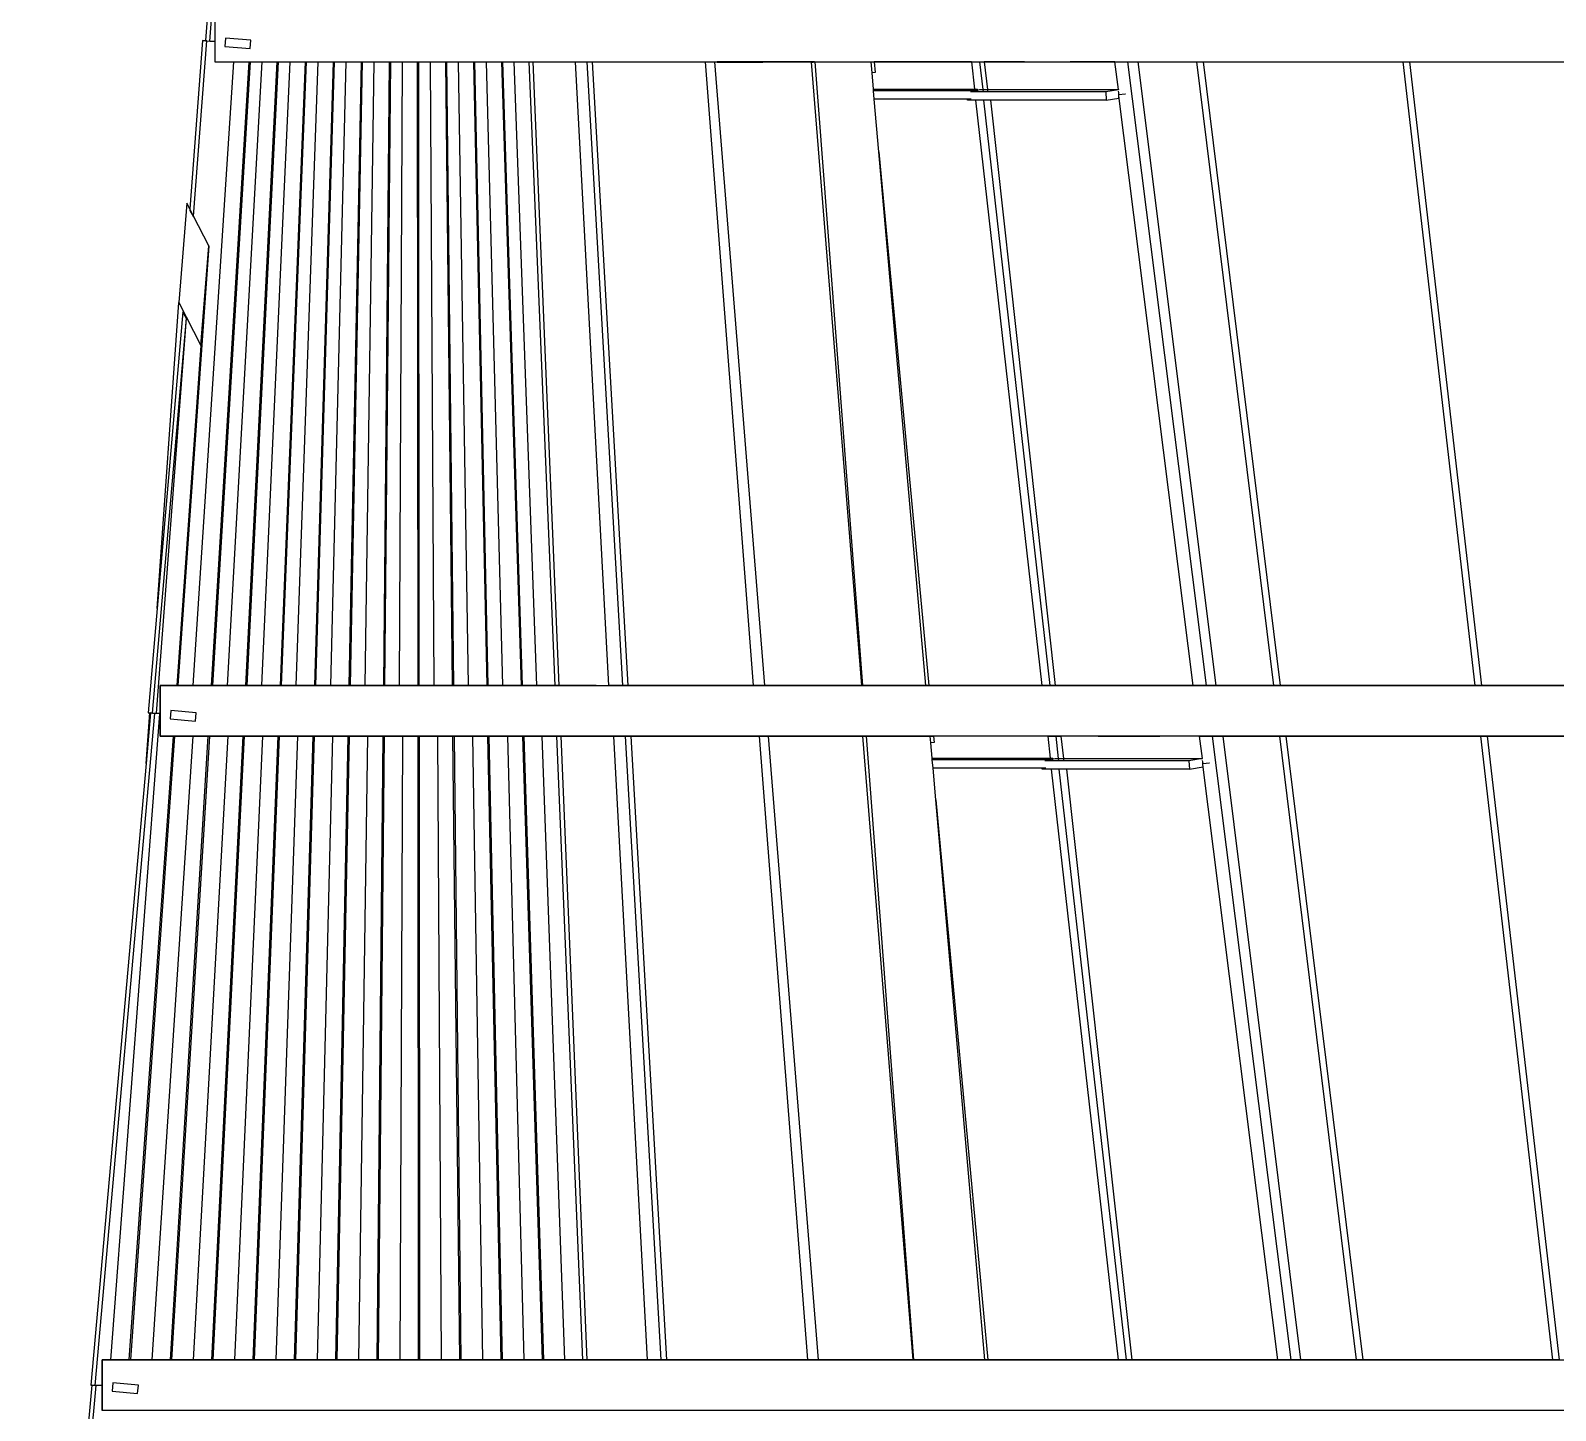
# Model space of a CAD drawing. Header units: millimetres. Extents: x 90964 to 877642, y 656808 to 1438307.
# Drawn here: x 804832 to 813880, y 1253727 to 1261913 of the extents above; entities that cross this region are included whole.
import ezdxf

# ---------------------------------------------------------------- set-up
doc = ezdxf.new("R2010")
doc.units = ezdxf.units.MM
doc.header["$LTSCALE"] = 300
doc.layers.add('ProfileEdges', color=7, linetype='Continuous')
doc.layers.add('SectionCutEdges', color=7, linetype='Continuous')

msp = doc.modelspace()

# ---------------------------------------------------------------- linework, layer by layer
at = {"color": 251}
for p, q in [((805853, 1261853.3), (805870.9, 1261853.1)), ((805895.8, 1261850), (805925.6, 1261850.3)), ((805796.1, 1258026.5), (806039, 1261726.5)), ((806127.7, 1261726.5), (805904, 1258026.5)), ((806134.6, 1261726.5), (805910.9, 1258026.5)), ((806000.4, 1258026.5), (806205.5, 1261726.5)), ((806294.2, 1261726.5), (806108.3, 1258026.5)), ((806301, 1261726.5), (806115.2, 1258026.5)), ((806204.8, 1258026.5), (806372.1, 1261726.5)), ((806460.7, 1261726.5), (806312.6, 1258026.5)), ((806467.5, 1261726.5), (806319.5, 1258026.5)), ((806409.1, 1258026.5), (806538.6, 1261726.5)), ((806627.2, 1261726.5), (806516.9, 1258026.5)), ((806634, 1261726.5), (806523.8, 1258026.5)), ((806613.5, 1258026.5), (806705.2, 1261726.5)), ((806793.7, 1261726.5), (806721.2, 1258026.5)), ((806800.6, 1261726.5), (806728.1, 1258026.5)), ((806817.8, 1258026.5), (806871.7, 1261726.5)), ((806960.2, 1261726.5), (806925.6, 1258026.5)), ((806967.1, 1261726.5), (806932.4, 1258026.5)), ((807022.1, 1258026.5), (807038.2, 1261726.5)), ((807126.8, 1261726.5), (807129.9, 1258026.5)), ((807133.6, 1261726.5), (807136.7, 1258026.5)), ((807226.4, 1258026.5), (807204.8, 1261726.5)), ((807293.3, 1261726.5), (807334.2, 1258026.5)), ((807300.1, 1261726.5), (807341.1, 1258026.5)), ((807430.8, 1258026.5), (807371.3, 1261726.5)), ((807459.8, 1261726.5), (807538.6, 1258026.5)), ((807466.7, 1261726.5), (807545.4, 1258026.5)), ((807635.1, 1258026.5), (807537.8, 1261726.5)), ((807626.4, 1261726.5), (807742.9, 1258026.5)), ((807633.2, 1261726.5), (807749.7, 1258026.5)), ((807836.4, 1258026.5), (807701.3, 1261726.5)), ((807944.7, 1258026.5), (807790.3, 1261726.5)), ((807811.6, 1261726.5), (807965.9, 1258026.5)), ((808262.7, 1258026.5), (808065.1, 1261726.5)), ((808133.3, 1261726.5), (808345.1, 1258026.5)), ((808164.9, 1261726.5), (808376.7, 1258026.5)), ((809121.9, 1258026.5), (808836.9, 1261726.5)), ((809189.1, 1258026.5), (808892.3, 1261726.5)), ((808906.9, 1261724.3), (808922.5, 1261724.4)), ((808922.5, 1261724.4), (809175.8, 1261725.3)), ((809176.6, 1261725.3), (809175.8, 1261725.3)), ((809176.6, 1261725.3), (809475.6, 1261726.4)), ((809465.5, 1261724.2), (809176.6, 1261725.3)), ((809465.5, 1261724.2), (809475.7, 1261725.4)), ((809764.5, 1258026.5), (809465.5, 1261724.2)), ((809475.7, 1261725.4), (809475.6, 1261726.4)), ((809475.6, 1261726.4), (809483.9, 1261726.4)), ((809475.7, 1261725.4), (809484.3, 1261726.3)), ((809485.5, 1261726.5), (809767.6, 1258026.5)), ((809824.6, 1261662.3), (809819, 1261726.5)), ((809843.8, 1261664.3), (809824.6, 1261662.3)), ((809833.2, 1261564.3), (809824.6, 1261662.3)), ((809838, 1261726.5), (809843.8, 1261664.3)), ((810415.2, 1261726.5), (810433.6, 1261564.3)), ((810463.2, 1261726.5), (810481.9, 1261562)), ((810490.9, 1261726.5), (810509.1, 1261562)), ((811286.2, 1261562), (811265.5, 1261726.5)), ((811341, 1261726.5), (811807.4, 1258026.5)), ((811866, 1258026.5), (811404.2, 1261726.5)), ((811750.3, 1261726.5), (812206, 1258026.5)), ((811789.9, 1261726.5), (812245.6, 1258026.5)), ((812973.3, 1261726.5), (813401.4, 1258026.5)), ((813012.9, 1261726.5), (813441, 1258026.5)), ((809833.2, 1261564.3), (810433.6, 1261564.3)), ((809834, 1261555.3), (809833.2, 1261564.3)), ((810426.9, 1261555.3), (809834, 1261555.3)), ((809838.4, 1261505.4), (809834, 1261555.3)), ((810426.9, 1261555.3), (810434.5, 1261556.6)), ((810434.6, 1261555.3), (810426.9, 1261555.3)), ((810433.6, 1261564.3), (810450.1, 1261564.3)), ((810433.6, 1261564.3), (810434.5, 1261556.6)), ((810434.5, 1261556.6), (810450.1, 1261559.4)), ((810434.5, 1261556.6), (810434.6, 1261555.3)), ((810435.2, 1261555.3), (810434.6, 1261555.3)), ((810435.2, 1261555.3), (810435.2, 1261550.1)), ((810450.1, 1261559.4), (810450.1, 1261564.3)), ((810450.1, 1261559.4), (810464.7, 1261562)), ((810450.2, 1261548.5), (810450.1, 1261559.4)), ((810464.7, 1261562), (810481.9, 1261562)), ((810481.9, 1261562), (810483.4, 1261548.5)), ((810481.9, 1261562), (810509.1, 1261562)), ((810509.1, 1261562), (810510.6, 1261548.5)), ((810509.1, 1261562), (811286.2, 1261562)), ((811286.2, 1261561.8), (811211.3, 1261548.5)), ((811286.2, 1261561.8), (811286.2, 1261562)), ((811287, 1261561.9), (811286.2, 1261561.8)), ((811288.4, 1261545), (811287.5, 1261552.1)), ((810390.5, 1261505.4), (809838.4, 1261505.4)), ((809865.8, 1261192.5), (809838.4, 1261505.4)), ((810390.8, 1261498.7), (810390.5, 1261505.4)), ((810412.7, 1261505.4), (810390.5, 1261505.4)), ((810438.6, 1261498.7), (810390.8, 1261498.7)), ((810435.2, 1261548.5), (810408.8, 1261548.5)), ((810435.2, 1261550.1), (810435.4, 1261548.5)), ((810435.2, 1261550.1), (810435.2, 1261548.5)), ((810435.4, 1261548.5), (810435.2, 1261548.5)), ((810450.2, 1261548.5), (810435.4, 1261548.5)), ((810438.6, 1261498.7), (810832.8, 1258026.5)), ((810486, 1261498.7), (810438.6, 1261498.7)), ((810483.4, 1261548.5), (810450.2, 1261548.5)), ((810510.6, 1261548.5), (810483.4, 1261548.5)), ((810486, 1261498.7), (810880.2, 1258026.5)), ((810527.4, 1261498.7), (810486, 1261498.7)), ((811211.3, 1261548.5), (810510.6, 1261548.5)), ((810527.4, 1261498.7), (810912.1, 1258026.5)), ((811213.6, 1261498.7), (810527.4, 1261498.7)), ((811211.3, 1261548.5), (811213.6, 1261498.7)), ((811213.6, 1261498.7), (811289.9, 1261512.2)), ((811289.9, 1261532.6), (811288.4, 1261545)), ((811288.9, 1261532.4), (811288.4, 1261545)), ((811288.9, 1261532.4), (811289.9, 1261532.6)), ((811289.9, 1261532.4), (811288.9, 1261532.3)), ((811288.9, 1261532.3), (811288.9, 1261532.4)), ((811289.3, 1261525), (811288.9, 1261532.3)), ((811730.3, 1258026.5), (811289.3, 1261525)), ((811289.9, 1261512.2), (811289.3, 1261525)), ((811289.9, 1261532.4), (811289.9, 1261532.6)), ((811290, 1261532.3), (811289.9, 1261532.4)), ((811290, 1261532.3), (811327.6, 1261536.3)), ((811327.6, 1261536.3), (811328.8, 1261536.4)), ((809865.8, 1261192.5), (810161.4, 1258026.5)), ((810143.2, 1258026.5), (809865.8, 1261192.5)), ((805890.9, 1260634.5), (805706.6, 1258026.5)), ((805583.1, 1258483.9), (805711.4, 1260298.6)), ((805579.4, 1257863.7), (805757.1, 1260205.7)), ((805842.4, 1260044.3), (805699.8, 1258026.5)), ((805308.4, 1254026.5), (805599.2, 1257860.1)), ((805517.8, 1257565.2), (805539, 1257864.8)), ((805555.5, 1257863.4), (805574.6, 1257863.6)), ((805574.5, 1257862.2), (805569.6, 1257862.2)), ((805599.3, 1257862), (805574.5, 1257862.2)), ((805574.6, 1257863.6), (805579.4, 1257863.7)), ((805599.2, 1257860.1), (805599.2, 1257860.1)), ((805599.2, 1257860.1), (805600.7, 1257859.9)), ((805677.6, 1257726.5), (805416.1, 1254026.5)), ((805685.8, 1257726.5), (805424.3, 1254026.5)), ((805553.6, 1254026.5), (805796.5, 1257726.5)), ((805884.9, 1257726.5), (805661.2, 1254026.5)), ((805893.1, 1257726.5), (805669.4, 1254026.5)), ((805798.8, 1254026.5), (806003.9, 1257726.5)), ((806092.3, 1257726.5), (805906.4, 1254026.5)), ((806100.5, 1257726.5), (805914.6, 1254026.5)), ((806044, 1254026.5), (806211.3, 1257726.5)), ((806299.6, 1257726.5), (806151.5, 1254026.5)), ((806307.8, 1257726.5), (806159.7, 1254026.5)), ((806289.2, 1254026.5), (806418.7, 1257726.5)), ((806507, 1257726.5), (806396.7, 1254026.5)), ((806515.2, 1257726.5), (806404.9, 1254026.5)), ((806534.4, 1254026.5), (806626.1, 1257726.5)), ((806714.4, 1257726.5), (806641.9, 1254026.5)), ((806722.6, 1257726.5), (806650.1, 1254026.5)), ((806779.6, 1254026.5), (806833.5, 1257726.5)), ((806921.7, 1257726.5), (806887.1, 1254026.5)), ((806930, 1257726.5), (806895.3, 1254026.5)), ((807024.8, 1254026.5), (807040.9, 1257726.5)), ((807129.1, 1257726.5), (807132.3, 1254026.5)), ((807137.3, 1257726.5), (807140.5, 1254026.5)), ((807270, 1254026.5), (807248.3, 1257726.5)), ((807336.5, 1257726.5), (807377.5, 1254026.5)), ((807344.7, 1257726.5), (807385.7, 1254026.5)), ((807515.2, 1254026.5), (807455.7, 1257726.5)), ((807544, 1257726.5), (807622.7, 1254026.5)), ((807552.2, 1257726.5), (807630.9, 1254026.5)), ((807760.4, 1254026.5), (807663.1, 1257726.5)), ((807751.4, 1257726.5), (807867.9, 1254026.5)), ((807759.6, 1257726.5), (807876.1, 1254026.5)), ((808001.8, 1254026.5), (807866.8, 1257726.5)), ((808109.8, 1254026.5), (807955.5, 1257726.5)), ((807978.7, 1257726.5), (808133.1, 1254026.5)), ((808491.9, 1254026.5), (808292.9, 1257726.5)), ((808360, 1257726.5), (808571.8, 1254026.5)), ((808392.9, 1257726.5), (808604.7, 1254026.5)), ((809443, 1254026.5), (809156.6, 1257726.5)), ((809506.7, 1254026.5), (809209.9, 1257726.5)), ((810068.3, 1254026.5), (809769.4, 1257726.5)), ((809789.3, 1257726.5), (810071.2, 1254026.5)), ((810173.5, 1257686.5), (810170, 1257726.5)), ((810192.9, 1257688.5), (810173.5, 1257686.5)), ((810181.5, 1257596.2), (810173.5, 1257686.5)), ((810189.4, 1257726.5), (810192.9, 1257688.5)), ((810866.9, 1257726.5), (810881.7, 1257596.2)), ((810914.3, 1257726.5), (810929.3, 1257593.9)), ((810945.3, 1257726.5), (810960, 1257593.9)), ((811784.8, 1257593.9), (811768.1, 1257726.5)), ((811842.7, 1257726.5), (812309.1, 1254026.5)), ((812369.8, 1254026.5), (811908.1, 1257726.5)), ((812241.8, 1257726.5), (812697.6, 1254026.5)), ((812280.5, 1257726.5), (812736.3, 1254026.5)), ((813434.9, 1257726.5), (813863, 1254026.5)), ((813473.7, 1257726.5), (813901.8, 1254026.5)), ((810181.5, 1257596.2), (810881.7, 1257596.2)), ((810182.3, 1257586.6), (810181.5, 1257596.2)), ((810870, 1257586.6), (810182.3, 1257586.6)), ((810186.7, 1257536.7), (810182.3, 1257586.6)), ((810877.3, 1257579.9), (810850.9, 1257579.9)), ((810870, 1257586.6), (810882.5, 1257588.8)), ((810877.2, 1257586.6), (810870, 1257586.6)), ((810877.2, 1257586.6), (810877.3, 1257579.9)), ((810883.5, 1257579.9), (810877.3, 1257579.9)), ((810881.7, 1257596.2), (810897.7, 1257596.2)), ((810881.7, 1257596.2), (810882.5, 1257588.8)), ((810882.5, 1257588.8), (810897.8, 1257591.4)), ((810882.5, 1257588.8), (810883.5, 1257579.9)), ((810897.9, 1257579.9), (810883.5, 1257579.9)), ((810897.8, 1257591.4), (810897.7, 1257596.2)), ((810897.8, 1257591.4), (810912.2, 1257593.9)), ((810897.9, 1257579.9), (810897.8, 1257591.4)), ((810930.9, 1257579.9), (810897.9, 1257579.9)), ((810912.2, 1257593.9), (810929.3, 1257593.9)), ((810929.3, 1257593.9), (810930.9, 1257579.9)), ((810929.3, 1257593.9), (810960, 1257593.9)), ((810961.6, 1257579.9), (810930.9, 1257579.9)), ((810960, 1257593.9), (810961.6, 1257579.9)), ((810960, 1257593.9), (811784.8, 1257593.9)), ((811705.1, 1257579.9), (810961.6, 1257579.9)), ((811784.8, 1257593.7), (811705.1, 1257579.9)), ((811705.1, 1257579.9), (811707.7, 1257530.1)), ((811784.8, 1257593.7), (811784.8, 1257593.9)), ((811785.7, 1257593.8), (811784.8, 1257593.7)), ((811787.2, 1257575.3), (811786.3, 1257582.2)), ((811788.5, 1257564.6), (811787.2, 1257575.3)), ((811787.7, 1257564.5), (811787.2, 1257575.3)), ((810833.3, 1257536.7), (810186.7, 1257536.7)), ((810203.2, 1257348.3), (810186.7, 1257536.7)), ((810833.6, 1257530.1), (810833.3, 1257536.7)), ((810855, 1257536.7), (810833.3, 1257536.7)), ((810887.2, 1257530.1), (810833.6, 1257530.1)), ((810887.2, 1257530.1), (811284.9, 1254026.5)), ((810934, 1257530.1), (810887.2, 1257530.1)), ((810934, 1257530.1), (811331.7, 1254026.5)), ((810978.1, 1257530.1), (810934, 1257530.1)), ((810978.1, 1257530.1), (811366.4, 1254026.5)), ((811707.7, 1257530.1), (810978.1, 1257530.1)), ((811707.7, 1257530.1), (811788.8, 1257544.2)), ((811787.7, 1257564.5), (811788.5, 1257564.6)), ((811788.5, 1257564.5), (811787.7, 1257564.4)), ((811787.7, 1257564.4), (811787.7, 1257564.5)), ((811788, 1257558.6), (811787.7, 1257564.4)), ((812233.3, 1254026.5), (811788, 1257558.6)), ((811788.8, 1257544.2), (811788, 1257558.6)), ((811788.5, 1257564.4), (811825.9, 1257568.3)), ((811788.5, 1257564.5), (811788.5, 1257564.6)), ((811788.5, 1257564.4), (811788.5, 1257564.5)), ((811825.9, 1257568.3), (811826.9, 1257568.4)), ((810203.2, 1257348.3), (810512.8, 1254026.5)), ((810494.5, 1254026.5), (810203.2, 1257348.3)), ((805256.6, 1253874.3), (805220.9, 1253874.5))]:
    msp.add_line(p, q, dxfattribs=at)
at = {"layer": 'ProfileEdges'}
for points in [[(846388.1, 1262026.5), (805925.6, 1262026.5), (805925.6, 1261726.5), (846388.1, 1261726.5)], [(805600.7, 1258026.5), (822792.2, 1258026.5), (822792.2, 1257726.5), (805600.7, 1257726.5)], [(805256.6, 1254026.5), (822792.2, 1254026.5), (822792.2, 1253726.5), (805256.6, 1253726.5)]]:
    msp.add_lwpolyline(points, close=True, dxfattribs=at)
at = {"layer": 'SectionCutEdges', "color": 251}
for p, q in [((806163.9, 1265841), (805870.9, 1261853.1)), ((805895.8, 1261850), (806189, 1265839.1)), ((805925.6, 1262026.5), (805925.6, 1261850.3)), ((805853, 1261853.3), (805777.3, 1260854.9)), ((805799.3, 1260812.2), (805878.1, 1261851.3)), ((805870.8, 1261851.9), (805853, 1261853.3)), ((805870.9, 1261853.1), (805870.8, 1261851.9)), ((805878.1, 1261851.4), (805870.8, 1261851.9)), ((805870.8, 1261851.9), (805870.8, 1261851.8)), ((805870.8, 1261851.8), (805878.1, 1261851.3)), ((805878.1, 1261851.3), (805878.1, 1261851.4)), ((805878.1, 1261851.3), (805895.8, 1261850)), ((805925.6, 1261850.3), (805925.6, 1261726.5)), ((805988.8, 1261867.9), (805984.8, 1261818)), ((806139.2, 1261856), (805988.8, 1261867.9)), ((806135.2, 1261806.2), (806139.2, 1261856)), ((805984.8, 1261818), (806135.2, 1261806.2)), ((805925.6, 1261726.5), (806039, 1261726.5)), ((806039, 1261726.5), (806074.5, 1261726.5)), ((806074.5, 1261726.5), (806127.7, 1261726.5)), ((806127.7, 1261726.5), (806134.6, 1261726.5)), ((806134.6, 1261726.5), (806205.5, 1261726.5)), ((806205.5, 1261726.5), (806237.9, 1261726.5)), ((806237.9, 1261726.5), (806294.2, 1261726.5)), ((806294.2, 1261726.5), (806301, 1261726.5)), ((806301, 1261726.5), (806372.1, 1261726.5)), ((806372.1, 1261726.5), (806401.3, 1261726.5)), ((806401.3, 1261726.5), (806460.7, 1261726.5)), ((806460.7, 1261726.5), (806467.5, 1261726.5)), ((806467.5, 1261726.5), (806538.6, 1261726.5)), ((806538.6, 1261726.5), (806564.8, 1261726.5)), ((806564.8, 1261726.5), (806627.2, 1261726.5)), ((806627.2, 1261726.5), (806634, 1261726.5)), ((806634, 1261726.5), (806705.2, 1261726.5)), ((806705.2, 1261726.5), (806728.2, 1261726.5)), ((806728.2, 1261726.5), (806793.7, 1261726.5)), ((806793.7, 1261726.5), (806800.6, 1261726.5)), ((806800.6, 1261726.5), (806871.7, 1261726.5)), ((806871.7, 1261726.5), (806891.6, 1261726.5)), ((806891.6, 1261726.5), (806960.2, 1261726.5)), ((806960.2, 1261726.5), (806967.1, 1261726.5)), ((806967.1, 1261726.5), (807038.2, 1261726.5)), ((807038.2, 1261726.5), (807055, 1261726.5)), ((807055, 1261726.5), (807126.8, 1261726.5)), ((807126.8, 1261726.5), (807133.6, 1261726.5)), ((807133.6, 1261726.5), (807204.8, 1261726.5)), ((807204.8, 1261726.5), (807218.4, 1261726.5)), ((807218.4, 1261726.5), (807293.3, 1261726.5)), ((807293.3, 1261726.5), (807300.1, 1261726.5)), ((807300.1, 1261726.5), (807371.3, 1261726.5)), ((807371.3, 1261726.5), (807381.9, 1261726.5)), ((807381.9, 1261726.5), (807459.8, 1261726.5)), ((807459.8, 1261726.5), (807466.7, 1261726.5)), ((807466.7, 1261726.5), (807537.8, 1261726.5)), ((807537.8, 1261726.5), (807545.3, 1261726.5)), ((807545.3, 1261726.5), (807626.4, 1261726.5)), ((807626.4, 1261726.5), (807633.2, 1261726.5)), ((807633.2, 1261726.5), (807701.3, 1261726.5)), ((807701.3, 1261726.5), (807706, 1261726.5)), ((807706, 1261726.5), (807790.3, 1261726.5)), ((807790.3, 1261726.5), (807794.9, 1261726.5)), ((807794.9, 1261726.5), (807811.6, 1261726.5)), ((807811.6, 1261726.5), (808037.3, 1261726.5)), ((808037.3, 1261726.5), (808065.1, 1261726.5)), ((808065.1, 1261726.5), (808075.4, 1261726.5)), ((808075.4, 1261726.5), (808133.3, 1261726.5)), ((808133.3, 1261726.5), (808164.9, 1261726.5)), ((808164.9, 1261726.5), (808193.7, 1261726.5)), ((808193.7, 1261726.5), (808780.8, 1261726.5)), ((808780.8, 1261726.5), (808836.9, 1261726.5)), ((808836.9, 1261726.5), (808845, 1261726.5)), ((808845, 1261726.5), (808892.3, 1261726.5)), ((808892.3, 1261726.5), (808898.2, 1261726.5)), ((808898.2, 1261726.5), (808906.7, 1261726.5)), ((809483.9, 1261726.5), (808906.7, 1261726.5)), ((809483.9, 1261726.5), (809485.5, 1261726.5)), ((809485.5, 1261726.5), (809700.4, 1261726.5)), ((809700.4, 1261726.5), (809819, 1261726.5)), ((809819, 1261726.5), (809838, 1261726.5)), ((810415.2, 1261726.5), (809838, 1261726.5)), ((810415.2, 1261726.5), (810463.2, 1261726.5)), ((810463.2, 1261726.5), (810477.5, 1261726.5)), ((810477.5, 1261726.5), (810490.9, 1261726.5)), ((810730.3, 1261726.5), (810490.9, 1261726.5)), ((810730.3, 1261726.5), (811000.4, 1261726.5)), ((811265.5, 1261726.5), (811000.4, 1261726.5)), ((811265.5, 1261726.5), (811304.9, 1261726.5)), ((811304.9, 1261726.5), (811341, 1261726.5)), ((811341, 1261726.5), (811368.3, 1261726.5)), ((811368.3, 1261726.5), (811404.2, 1261726.5)), ((811404.2, 1261726.5), (811750.3, 1261726.5)), ((811750.3, 1261726.5), (811789.9, 1261726.5)), ((811789.9, 1261726.5), (811818.4, 1261726.5)), ((811818.4, 1261726.5), (811858.1, 1261726.5)), ((811858.1, 1261726.5), (812973.3, 1261726.5)), ((812973.3, 1261726.5), (813012.9, 1261726.5)), ((813012.9, 1261726.5), (813043.3, 1261726.5)), ((813043.3, 1261726.5), (813081, 1261726.5)), ((813081, 1261726.5), (814196.4, 1261726.5)), ((805759.9, 1260888.7), (805711.4, 1260298.6)), ((805777.3, 1260854.9), (805759.9, 1260888.7)), ((805777.3, 1260854.6), (805776.6, 1260845.6)), ((805776.6, 1260845.6), (805799, 1260807.2)), ((805777.3, 1260854.6), (805777.3, 1260854.9)), ((805799.3, 1260812.2), (805777.3, 1260854.9)), ((805799, 1260807.2), (805799.3, 1260811.9)), ((805799.3, 1260811.9), (805799.3, 1260812.2)), ((805890.9, 1260634.5), (805799.3, 1260812.2)), ((805842.4, 1260044.3), (805890.9, 1260634.5)), ((805711.4, 1260298.6), (805842.4, 1260044.3)), ((805554.8, 1257863.5), (805757.1, 1260205.7)), ((805735.1, 1260243.9), (805583.1, 1258483.9)), ((805757.1, 1260205.7), (805735.1, 1260243.9)), ((805583.1, 1258483.9), (805529.7, 1257865.6)), ((805625.3, 1258026.5), (805600.7, 1258026.5)), ((805600.7, 1258026.5), (805600.7, 1257859.9)), ((805699.8, 1258026.5), (805625.3, 1258026.5)), ((805706.6, 1258026.5), (805699.8, 1258026.5)), ((805796.1, 1258026.5), (805706.6, 1258026.5)), ((805829.6, 1258026.5), (805796.1, 1258026.5)), ((805904, 1258026.5), (805829.6, 1258026.5)), ((805910.9, 1258026.5), (805904, 1258026.5)), ((806000.4, 1258026.5), (805910.9, 1258026.5)), ((806034, 1258026.5), (806000.4, 1258026.5)), ((806108.3, 1258026.5), (806034, 1258026.5)), ((806115.2, 1258026.5), (806108.3, 1258026.5)), ((806204.8, 1258026.5), (806115.2, 1258026.5)), ((806238.3, 1258026.5), (806204.8, 1258026.5)), ((806312.6, 1258026.5), (806238.3, 1258026.5)), ((806319.5, 1258026.5), (806312.6, 1258026.5)), ((806409.1, 1258026.5), (806319.5, 1258026.5)), ((806442.6, 1258026.5), (806409.1, 1258026.5)), ((806516.9, 1258026.5), (806442.6, 1258026.5)), ((806523.8, 1258026.5), (806516.9, 1258026.5)), ((806613.5, 1258026.5), (806523.8, 1258026.5)), ((806647, 1258026.5), (806613.5, 1258026.5)), ((806721.2, 1258026.5), (806647, 1258026.5)), ((806728.1, 1258026.5), (806721.2, 1258026.5)), ((806817.8, 1258026.5), (806728.1, 1258026.5)), ((806851.3, 1258026.5), (806817.8, 1258026.5)), ((806925.6, 1258026.5), (806851.3, 1258026.5)), ((806932.4, 1258026.5), (806925.6, 1258026.5)), ((807022.1, 1258026.5), (806932.4, 1258026.5)), ((807055.6, 1258026.5), (807022.1, 1258026.5)), ((807129.9, 1258026.5), (807055.6, 1258026.5)), ((807136.7, 1258026.5), (807129.9, 1258026.5)), ((807226.4, 1258026.5), (807136.7, 1258026.5)), ((807260, 1258026.5), (807226.4, 1258026.5)), ((807334.2, 1258026.5), (807260, 1258026.5)), ((807341.1, 1258026.5), (807334.2, 1258026.5)), ((807430.8, 1258026.5), (807341.1, 1258026.5)), ((807464.3, 1258026.5), (807430.8, 1258026.5)), ((807538.6, 1258026.5), (807464.3, 1258026.5)), ((807545.4, 1258026.5), (807538.6, 1258026.5)), ((807635.1, 1258026.5), (807545.4, 1258026.5)), ((807668.6, 1258026.5), (807635.1, 1258026.5)), ((807742.9, 1258026.5), (807668.6, 1258026.5)), ((807749.7, 1258026.5), (807742.9, 1258026.5)), ((807836.4, 1258026.5), (807749.7, 1258026.5)), ((807869.6, 1258026.5), (807836.4, 1258026.5)), ((807944.7, 1258026.5), (807869.6, 1258026.5)), ((807949.2, 1258026.5), (807944.7, 1258026.5)), ((807965.9, 1258026.5), (807949.2, 1258026.5)), ((808187.9, 1258026.5), (807965.9, 1258026.5)), ((808187.9, 1258026.5), (808262.7, 1258026.5)), ((808288, 1258026.5), (808262.7, 1258026.5)), ((808345.1, 1258026.5), (808288, 1258026.5)), ((808376.7, 1258026.5), (808345.1, 1258026.5)), ((809042.6, 1258026.5), (808376.7, 1258026.5)), ((809121.9, 1258026.5), (809042.6, 1258026.5)), ((809135.8, 1258026.5), (809121.9, 1258026.5)), ((809189.1, 1258026.5), (809135.8, 1258026.5)), ((809202.7, 1258026.5), (809189.1, 1258026.5)), ((809764.5, 1258026.5), (809202.7, 1258026.5)), ((809765.5, 1258026.5), (809764.5, 1258026.5)), ((809767.6, 1258026.5), (809765.5, 1258026.5)), ((810143.2, 1258026.5), (809767.6, 1258026.5)), ((810161.4, 1258026.5), (810143.2, 1258026.5)), ((810699.1, 1258026.5), (810161.4, 1258026.5)), ((810832.8, 1258026.5), (810699.1, 1258026.5)), ((810880.2, 1258026.5), (810832.8, 1258026.5)), ((810905, 1258026.5), (810880.2, 1258026.5)), ((810912.1, 1258026.5), (810905, 1258026.5)), ((810960.3, 1258026.5), (810912.1, 1258026.5)), ((811704.9, 1258026.5), (810960.3, 1258026.5)), ((811730.3, 1258026.5), (811704.9, 1258026.5)), ((811770, 1258026.5), (811730.3, 1258026.5)), ((811807.4, 1258026.5), (811770, 1258026.5)), ((811852.9, 1258026.5), (811807.4, 1258026.5)), ((811866, 1258026.5), (811852.9, 1258026.5)), ((812206, 1258026.5), (811866, 1258026.5)), ((812245.6, 1258026.5), (812206, 1258026.5)), ((812292.4, 1258026.5), (812245.6, 1258026.5)), ((812301.9, 1258026.5), (812292.4, 1258026.5)), ((813401.4, 1258026.5), (812301.9, 1258026.5)), ((813441, 1258026.5), (813401.4, 1258026.5)), ((813487.6, 1258026.5), (813441, 1258026.5)), ((813497.1, 1258026.5), (813487.6, 1258026.5)), ((814596.8, 1258026.5), (813497.1, 1258026.5)), ((805215.7, 1253875), (805569.6, 1257862.2)), ((805544.4, 1257864.3), (805517.8, 1257565.2)), ((805529.7, 1257865.6), (805539, 1257864.8)), ((805539, 1257864.8), (805544.4, 1257864.3)), ((805544.4, 1257864.4), (805544.4, 1257864.3)), ((805554.8, 1257863.5), (805544.4, 1257864.4)), ((805544.4, 1257864.3), (805554.8, 1257863.4)), ((805554.8, 1257863.4), (805554.8, 1257863.5)), ((805555.5, 1257863.4), (805554.8, 1257863.5)), ((805569.6, 1257862.2), (805555.5, 1257863.4)), ((805600.7, 1257859.9), (805600.7, 1257726.5)), ((805664.5, 1257878.8), (805659.9, 1257829)), ((805815.3, 1257865), (805664.5, 1257878.8)), ((805810.7, 1257815.3), (805815.3, 1257865)), ((805659.9, 1257829), (805810.7, 1257815.3)), ((805600.7, 1257726.5), (805628.2, 1257726.5)), ((805628.2, 1257726.5), (805677.6, 1257726.5)), ((805677.6, 1257726.5), (805685.8, 1257726.5)), ((805685.8, 1257726.5), (805796.5, 1257726.5)), ((805796.5, 1257726.5), (805832.5, 1257726.5)), ((805832.5, 1257726.5), (805884.9, 1257726.5)), ((805884.9, 1257726.5), (805893.1, 1257726.5)), ((805893.1, 1257726.5), (806003.9, 1257726.5)), ((806003.9, 1257726.5), (806036.8, 1257726.5)), ((806036.8, 1257726.5), (806092.3, 1257726.5)), ((806092.3, 1257726.5), (806100.5, 1257726.5)), ((806100.5, 1257726.5), (806211.3, 1257726.5)), ((806211.3, 1257726.5), (806241.1, 1257726.5)), ((806241.1, 1257726.5), (806299.6, 1257726.5)), ((806299.6, 1257726.5), (806307.8, 1257726.5)), ((806307.8, 1257726.5), (806418.7, 1257726.5)), ((806418.7, 1257726.5), (806445.4, 1257726.5)), ((806445.4, 1257726.5), (806507, 1257726.5)), ((806507, 1257726.5), (806515.2, 1257726.5)), ((806515.2, 1257726.5), (806626.1, 1257726.5)), ((806626.1, 1257726.5), (806649.6, 1257726.5)), ((806649.6, 1257726.5), (806714.4, 1257726.5)), ((806714.4, 1257726.5), (806722.6, 1257726.5)), ((806722.6, 1257726.5), (806833.5, 1257726.5)), ((806833.5, 1257726.5), (806853.9, 1257726.5)), ((806853.9, 1257726.5), (806921.7, 1257726.5)), ((806921.7, 1257726.5), (806930, 1257726.5)), ((806930, 1257726.5), (807040.9, 1257726.5)), ((807040.9, 1257726.5), (807058.2, 1257726.5)), ((807058.2, 1257726.5), (807129.1, 1257726.5)), ((807129.1, 1257726.5), (807137.3, 1257726.5)), ((807137.3, 1257726.5), (807248.3, 1257726.5)), ((807248.3, 1257726.5), (807262.5, 1257726.5)), ((807262.5, 1257726.5), (807336.5, 1257726.5)), ((807336.5, 1257726.5), (807344.7, 1257726.5)), ((807344.7, 1257726.5), (807455.7, 1257726.5)), ((807455.7, 1257726.5), (807466.8, 1257726.5)), ((807466.8, 1257726.5), (807544, 1257726.5)), ((807544, 1257726.5), (807552.2, 1257726.5)), ((807552.2, 1257726.5), (807663.1, 1257726.5)), ((807663.1, 1257726.5), (807671.1, 1257726.5)), ((807671.1, 1257726.5), (807751.4, 1257726.5)), ((807751.4, 1257726.5), (807759.6, 1257726.5)), ((807759.6, 1257726.5), (807866.8, 1257726.5)), ((807866.8, 1257726.5), (807872, 1257726.5)), ((807872, 1257726.5), (807955.5, 1257726.5)), ((807955.5, 1257726.5), (807961, 1257726.5)), ((807961, 1257726.5), (807978.7, 1257726.5)), ((807978.7, 1257726.5), (808259.2, 1257726.5)), ((808259.2, 1257726.5), (808292.9, 1257726.5)), ((808292.9, 1257726.5), (808304.5, 1257726.5)), ((808304.5, 1257726.5), (808360, 1257726.5)), ((808360, 1257726.5), (808392.9, 1257726.5)), ((808392.9, 1257726.5), (808429.1, 1257726.5)), ((808429.1, 1257726.5), (809091.9, 1257726.5)), ((809091.9, 1257726.5), (809156.6, 1257726.5)), ((809156.6, 1257726.5), (809165.4, 1257726.5)), ((809165.4, 1257726.5), (809209.9, 1257726.5)), ((809209.9, 1257726.5), (809216.2, 1257726.5)), ((809216.2, 1257726.5), (809240.4, 1257726.5)), ((809240.4, 1257726.5), (809769.4, 1257726.5)), ((809769.4, 1257726.5), (809788.3, 1257726.5)), ((809788.3, 1257726.5), (809789.3, 1257726.5)), ((809789.3, 1257726.5), (810099.7, 1257726.5)), ((810099.7, 1257726.5), (810170, 1257726.5)), ((810170, 1257726.5), (810189.4, 1257726.5)), ((810866.9, 1257726.5), (810189.4, 1257726.5)), ((810866.9, 1257726.5), (810914.3, 1257726.5)), ((810914.3, 1257726.5), (810929.9, 1257726.5)), ((810929.9, 1257726.5), (810945.3, 1257726.5)), ((811167.3, 1257726.5), (810945.3, 1257726.5)), ((811167.3, 1257726.5), (811533, 1257726.5)), ((811768.1, 1257726.5), (811533, 1257726.5)), ((811768.1, 1257726.5), (811807, 1257726.5)), ((811807, 1257726.5), (811842.7, 1257726.5)), ((811842.7, 1257726.5), (811870.6, 1257726.5)), ((811870.6, 1257726.5), (811908.1, 1257726.5)), ((811908.1, 1257726.5), (812241.8, 1257726.5)), ((812241.8, 1257726.5), (812280.5, 1257726.5)), ((812280.5, 1257726.5), (812309.6, 1257726.5)), ((812309.6, 1257726.5), (812351.1, 1257726.5)), ((812351.1, 1257726.5), (813434.9, 1257726.5)), ((813434.9, 1257726.5), (813473.7, 1257726.5)), ((813473.7, 1257726.5), (813504.7, 1257726.5)), ((813504.7, 1257726.5), (813544.1, 1257726.5)), ((813544.1, 1257726.5), (814628.1, 1257726.5)), ((805517.8, 1257565.2), (805190.5, 1253877.1)), ((805308.4, 1254026.5), (805256.6, 1254026.5)), ((805256.6, 1254026.5), (805256.6, 1253875.3)), ((805341.9, 1254026.5), (805308.4, 1254026.5)), ((805416.1, 1254026.5), (805341.9, 1254026.5)), ((805424.3, 1254026.5), (805416.1, 1254026.5)), ((805553.6, 1254026.5), (805424.3, 1254026.5)), ((805587.1, 1254026.5), (805553.6, 1254026.5)), ((805661.2, 1254026.5), (805587.1, 1254026.5)), ((805669.4, 1254026.5), (805661.2, 1254026.5)), ((805798.8, 1254026.5), (805669.4, 1254026.5)), ((805832.3, 1254026.5), (805798.8, 1254026.5)), ((805906.4, 1254026.5), (805832.3, 1254026.5)), ((805914.6, 1254026.5), (805906.4, 1254026.5)), ((806044, 1254026.5), (805914.6, 1254026.5)), ((806077.5, 1254026.5), (806044, 1254026.5)), ((806151.5, 1254026.5), (806077.5, 1254026.5)), ((806159.7, 1254026.5), (806151.5, 1254026.5)), ((806289.2, 1254026.5), (806159.7, 1254026.5)), ((806322.7, 1254026.5), (806289.2, 1254026.5)), ((806396.7, 1254026.5), (806322.7, 1254026.5)), ((806404.9, 1254026.5), (806396.7, 1254026.5)), ((806534.4, 1254026.5), (806404.9, 1254026.5)), ((806567.9, 1254026.5), (806534.4, 1254026.5)), ((806641.9, 1254026.5), (806567.9, 1254026.5)), ((806650.1, 1254026.5), (806641.9, 1254026.5)), ((806779.6, 1254026.5), (806650.1, 1254026.5)), ((806813.1, 1254026.5), (806779.6, 1254026.5)), ((806887.1, 1254026.5), (806813.1, 1254026.5)), ((806895.3, 1254026.5), (806887.1, 1254026.5)), ((807024.8, 1254026.5), (806895.3, 1254026.5)), ((807058.3, 1254026.5), (807024.8, 1254026.5)), ((807132.3, 1254026.5), (807058.3, 1254026.5)), ((807140.5, 1254026.5), (807132.3, 1254026.5)), ((807270, 1254026.5), (807140.5, 1254026.5)), ((807303.5, 1254026.5), (807270, 1254026.5)), ((807377.5, 1254026.5), (807303.5, 1254026.5)), ((807385.7, 1254026.5), (807377.5, 1254026.5)), ((807515.2, 1254026.5), (807385.7, 1254026.5)), ((807548.7, 1254026.5), (807515.2, 1254026.5)), ((807622.7, 1254026.5), (807548.7, 1254026.5)), ((807630.9, 1254026.5), (807622.7, 1254026.5)), ((807760.4, 1254026.5), (807630.9, 1254026.5)), ((807793.9, 1254026.5), (807760.4, 1254026.5)), ((807867.9, 1254026.5), (807793.9, 1254026.5)), ((807876.1, 1254026.5), (807867.9, 1254026.5)), ((808001.8, 1254026.5), (807876.1, 1254026.5)), ((808035, 1254026.5), (808001.8, 1254026.5)), ((808109.8, 1254026.5), (808035, 1254026.5)), ((808115.4, 1254026.5), (808109.8, 1254026.5)), ((808133.1, 1254026.5), (808115.4, 1254026.5)), ((808401.1, 1254026.5), (808133.1, 1254026.5)), ((808491.9, 1254026.5), (808401.1, 1254026.5)), ((808517.3, 1254026.5), (808491.9, 1254026.5)), ((808571.8, 1254026.5), (808517.3, 1254026.5)), ((808604.7, 1254026.5), (808571.8, 1254026.5)), ((809341.8, 1254026.5), (808604.7, 1254026.5)), ((809443, 1254026.5), (809341.8, 1254026.5)), ((809456.9, 1254026.5), (809443, 1254026.5)), ((809506.7, 1254026.5), (809456.9, 1254026.5)), ((809521, 1254026.5), (809506.7, 1254026.5)), ((810068.3, 1254026.5), (809521, 1254026.5)), ((810069.4, 1254026.5), (810068.3, 1254026.5)), ((810071.2, 1254026.5), (810069.4, 1254026.5)), ((810494.5, 1254026.5), (810071.2, 1254026.5)), ((810512.8, 1254026.5), (810494.5, 1254026.5)), ((810516.1, 1254026.5), (810512.8, 1254026.5)), ((811132.4, 1254026.5), (810516.1, 1254026.5)), ((811284.9, 1254026.5), (811132.4, 1254026.5)), ((811331.7, 1254026.5), (811284.9, 1254026.5)), ((811359.3, 1254026.5), (811331.7, 1254026.5)), ((811366.4, 1254026.5), (811359.3, 1254026.5)), ((811418.5, 1254026.5), (811366.4, 1254026.5)), ((812192.2, 1254026.5), (811418.5, 1254026.5)), ((812233.3, 1254026.5), (812192.2, 1254026.5)), ((812272.3, 1254026.5), (812233.3, 1254026.5)), ((812309.1, 1254026.5), (812272.3, 1254026.5)), ((812356.2, 1254026.5), (812309.1, 1254026.5)), ((812369.8, 1254026.5), (812356.2, 1254026.5)), ((812697.6, 1254026.5), (812369.8, 1254026.5)), ((812736.3, 1254026.5), (812697.6, 1254026.5)), ((812784.6, 1254026.5), (812736.3, 1254026.5)), ((812794.4, 1254026.5), (812784.6, 1254026.5)), ((813863, 1254026.5), (812794.4, 1254026.5)), ((813901.8, 1254026.5), (813863, 1254026.5)), ((805195.6, 1253876.7), (804831.9, 1249889.1)), ((804857.2, 1249886.4), (805220.9, 1253874.5)), ((805190.5, 1253877.1), (805195.6, 1253876.7)), ((805195.6, 1253876.8), (805195.6, 1253876.7)), ((805215.6, 1253875), (805195.6, 1253876.8)), ((805195.6, 1253876.7), (805215.6, 1253875)), ((805215.6, 1253875), (805215.7, 1253875)), ((805220.9, 1253874.5), (805215.7, 1253875)), ((805256.6, 1253875.3), (805256.6, 1253874.3)), ((805256.6, 1253874.3), (805256.6, 1253726.5)), ((805321.1, 1253890.4), (805316.3, 1253840.7)), ((805472.5, 1253876.4), (805321.1, 1253890.4)), ((805467.7, 1253826.6), (805472.5, 1253876.4)), ((805316.3, 1253840.7), (805467.7, 1253826.6))]:
    msp.add_line(p, q, dxfattribs=at)

doc.saveas('drawing.dxf')
